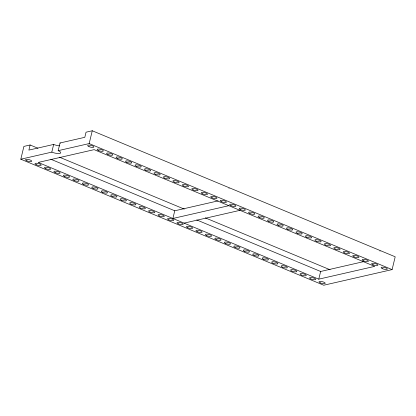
<?xml version="1.0" encoding="UTF-8"?>
<svg xmlns="http://www.w3.org/2000/svg" width="416" height="416" viewBox="0 0 416 416"><rect width="100%" height="100%" fill="white"/><g stroke="black" fill="none" stroke-linecap="round" stroke-linejoin="round"><path stroke-width="0.62" d="M20.8 159.208L51.802 152.121A5.949 1.669 13.6 0 0 59.826 153.41A5.949 1.669 13.6 0 0 58.162 150.67L60.024 142.984L84.807 137.316L86.05 132.194L92.264 130.77L395.2 256.792L392.101 269.599L323.736 285.23L20.8 159.208L23.899 146.401L30.113 144.981L37.913 148.226M30.113 144.981L28.876 150.103L53.659 144.435A5.949 1.669 13.6 0 0 59.696 145.834M51.802 152.121L53.659 144.435M58.162 150.67L89.164 143.582L92.264 130.77M218.119 200.871L174.751 210.787L172.895 218.473L228.826 205.686M318.77 279.157L374.707 266.37L94.13 149.651L38.194 162.438L318.77 279.157L320.632 271.471L363.995 261.555M184.075 223.122L240.006 210.335M89.164 143.582L392.101 269.599M59.509 157.206L184.283 209.113M205.275 217.849L330.054 269.75M50.83 159.24L174.751 210.787M196.711 219.924L320.632 271.471M60.024 142.984A5.949 1.669 13.6 0 1 60.367 143.13M379.891 250.978A4.212 1.18 13.6 0 1 380.146 251.077M228.914 188.172A4.212 1.18 13.6 0 1 229.138 188.276M320.336 282.916A3.203 0.9 13.6 0 0 325.224 283.312A3.203 0.9 13.6 0 0 320.778 281.419A3.203 0.9 13.6 0 0 320.336 282.916M310.872 278.975A3.203 0.9 13.6 0 0 315.754 279.375A3.203 0.9 13.6 0 0 311.308 277.482A3.203 0.9 13.6 0 0 310.872 278.975M301.402 275.038A3.203 0.9 13.6 0 0 306.29 275.439A3.203 0.9 13.6 0 0 301.844 273.541A3.203 0.9 13.6 0 0 301.402 275.038M291.938 271.102A3.203 0.9 13.6 0 0 296.821 271.497A3.203 0.9 13.6 0 0 292.375 269.604A3.203 0.9 13.6 0 0 291.938 271.102M282.469 267.16A3.203 0.9 13.6 0 0 287.357 267.561A3.203 0.9 13.6 0 0 282.906 265.668A3.203 0.9 13.6 0 0 282.469 267.16M273.005 263.224A3.203 0.9 13.6 0 0 277.888 263.624A3.203 0.9 13.6 0 0 273.442 261.726A3.203 0.9 13.6 0 0 273.005 263.224M263.536 259.288A3.203 0.9 13.6 0 0 268.424 259.683A3.203 0.9 13.6 0 0 263.973 257.79A3.203 0.9 13.6 0 0 263.536 259.288M254.072 255.346A3.203 0.9 13.6 0 0 258.955 255.746A3.203 0.9 13.6 0 0 254.509 253.854A3.203 0.9 13.6 0 0 254.072 255.346M244.603 251.41A3.203 0.9 13.6 0 0 249.486 251.81A3.203 0.9 13.6 0 0 245.04 249.912A3.203 0.9 13.6 0 0 244.603 251.41M235.139 247.473A3.203 0.9 13.6 0 0 240.022 247.874A3.203 0.9 13.6 0 0 235.576 245.976A3.203 0.9 13.6 0 0 235.139 247.473M225.67 243.532A3.203 0.9 13.6 0 0 230.552 243.932A3.203 0.9 13.6 0 0 226.106 242.039A3.203 0.9 13.6 0 0 225.67 243.532M216.2 239.595A3.203 0.9 13.6 0 0 221.088 239.996A3.203 0.9 13.6 0 0 216.642 238.098A3.203 0.9 13.6 0 0 216.2 239.595M206.736 235.659A3.203 0.9 13.6 0 0 211.619 236.059A3.203 0.9 13.6 0 0 207.173 234.161A3.203 0.9 13.6 0 0 206.736 235.659M197.267 231.717A3.203 0.9 13.6 0 0 202.155 232.118A3.203 0.9 13.6 0 0 197.709 230.225A3.203 0.9 13.6 0 0 197.267 231.717M187.803 227.781A3.203 0.9 13.6 0 0 192.686 228.181A3.203 0.9 13.6 0 0 188.24 226.283A3.203 0.9 13.6 0 0 187.803 227.781M178.334 223.844A3.203 0.9 13.6 0 0 183.222 224.245A3.203 0.9 13.6 0 0 178.776 222.347A3.203 0.9 13.6 0 0 178.334 223.844M168.87 219.903A3.203 0.9 13.6 0 0 173.753 220.303A3.203 0.9 13.6 0 0 169.307 218.41A3.203 0.9 13.6 0 0 168.87 219.903M159.401 215.966A3.203 0.9 13.6 0 0 164.289 216.367A3.203 0.9 13.6 0 0 159.838 214.469A3.203 0.9 13.6 0 0 159.401 215.966M149.937 212.03A3.203 0.9 13.6 0 0 154.82 212.43A3.203 0.9 13.6 0 0 150.374 210.532A3.203 0.9 13.6 0 0 149.937 212.03M140.468 208.088A3.203 0.9 13.6 0 0 145.356 208.489A3.203 0.9 13.6 0 0 140.904 206.596A3.203 0.9 13.6 0 0 140.468 208.088M131.004 204.152A3.203 0.9 13.6 0 0 135.886 204.552A3.203 0.9 13.6 0 0 131.44 202.654A3.203 0.9 13.6 0 0 131.004 204.152M121.534 200.216A3.203 0.9 13.6 0 0 126.417 200.616A3.203 0.9 13.6 0 0 121.971 198.718A3.203 0.9 13.6 0 0 121.534 200.216M112.065 196.279A3.203 0.9 13.6 0 0 116.953 196.674A3.203 0.9 13.6 0 0 112.507 194.782A3.203 0.9 13.6 0 0 112.065 196.279M102.601 192.338A3.203 0.9 13.6 0 0 107.484 192.738A3.203 0.9 13.6 0 0 103.038 190.84A3.203 0.9 13.6 0 0 102.601 192.338M93.132 188.401A3.203 0.9 13.6 0 0 98.02 188.802A3.203 0.9 13.6 0 0 93.574 186.904A3.203 0.9 13.6 0 0 93.132 188.401M83.668 184.465A3.203 0.9 13.6 0 0 88.551 184.86A3.203 0.9 13.6 0 0 84.105 182.967A3.203 0.9 13.6 0 0 83.668 184.465M74.199 180.523A3.203 0.9 13.6 0 0 79.087 180.924A3.203 0.9 13.6 0 0 74.641 179.026A3.203 0.9 13.6 0 0 74.199 180.523M64.735 176.587A3.203 0.9 13.6 0 0 69.618 176.987A3.203 0.9 13.6 0 0 65.172 175.089A3.203 0.9 13.6 0 0 64.735 176.587M55.266 172.65A3.203 0.9 13.6 0 0 60.154 173.046A3.203 0.9 13.6 0 0 55.702 171.153A3.203 0.9 13.6 0 0 55.266 172.65M45.802 168.709A3.203 0.9 13.6 0 0 50.684 169.109A3.203 0.9 13.6 0 0 46.238 167.216A3.203 0.9 13.6 0 0 45.802 168.709M36.332 164.772A3.203 0.9 13.6 0 0 41.22 165.173A3.203 0.9 13.6 0 0 36.769 163.275A3.203 0.9 13.6 0 0 36.332 164.772M26.868 160.836A3.203 0.9 13.6 0 0 31.751 161.231A3.203 0.9 13.6 0 0 27.305 159.338A3.203 0.9 13.6 0 0 26.868 160.836M382.486 268.705A3.203 0.9 13.6 0 0 387.369 269.105A3.203 0.9 13.6 0 0 382.923 267.207A3.203 0.9 13.6 0 0 382.486 268.705M373.017 264.768A3.203 0.9 13.6 0 0 377.905 265.169A3.203 0.9 13.6 0 0 373.459 263.271A3.203 0.9 13.6 0 0 373.017 264.768M363.553 260.832A3.203 0.9 13.6 0 0 368.436 261.227A3.203 0.9 13.6 0 0 363.99 259.334A3.203 0.9 13.6 0 0 363.553 260.832M354.084 256.89A3.203 0.9 13.6 0 0 358.972 257.291A3.203 0.9 13.6 0 0 354.526 255.393A3.203 0.9 13.6 0 0 354.084 256.89M344.62 252.954A3.203 0.9 13.6 0 0 349.502 253.354A3.203 0.9 13.6 0 0 345.056 251.456A3.203 0.9 13.6 0 0 344.62 252.954M335.15 249.018A3.203 0.9 13.6 0 0 340.038 249.413A3.203 0.9 13.6 0 0 335.592 247.52A3.203 0.9 13.6 0 0 335.15 249.018M325.686 245.076A3.203 0.9 13.6 0 0 330.569 245.476A3.203 0.9 13.6 0 0 326.123 243.584A3.203 0.9 13.6 0 0 325.686 245.076M316.217 241.14A3.203 0.9 13.6 0 0 321.105 241.54A3.203 0.9 13.6 0 0 316.654 239.642A3.203 0.9 13.6 0 0 316.217 241.14M306.753 237.203A3.203 0.9 13.6 0 0 311.636 237.598A3.203 0.9 13.6 0 0 307.19 235.706A3.203 0.9 13.6 0 0 306.753 237.203M297.284 233.262A3.203 0.9 13.6 0 0 302.172 233.662A3.203 0.9 13.6 0 0 297.721 231.769A3.203 0.9 13.6 0 0 297.284 233.262M287.82 229.325A3.203 0.9 13.6 0 0 292.703 229.726A3.203 0.9 13.6 0 0 288.257 227.828A3.203 0.9 13.6 0 0 287.82 229.325M278.351 225.389A3.203 0.9 13.6 0 0 283.239 225.784A3.203 0.9 13.6 0 0 278.788 223.891A3.203 0.9 13.6 0 0 278.351 225.389M268.887 221.447A3.203 0.9 13.6 0 0 273.77 221.848A3.203 0.9 13.6 0 0 269.324 219.955A3.203 0.9 13.6 0 0 268.887 221.447M259.418 217.511A3.203 0.9 13.6 0 0 264.3 217.911A3.203 0.9 13.6 0 0 259.854 216.013A3.203 0.9 13.6 0 0 259.418 217.511M249.948 213.574A3.203 0.9 13.6 0 0 254.836 213.97A3.203 0.9 13.6 0 0 250.39 212.077A3.203 0.9 13.6 0 0 249.948 213.574M240.484 209.633A3.203 0.9 13.6 0 0 245.367 210.033A3.203 0.9 13.6 0 0 240.921 208.14A3.203 0.9 13.6 0 0 240.484 209.633M231.015 205.696A3.203 0.9 13.6 0 0 235.903 206.097A3.203 0.9 13.6 0 0 231.457 204.199A3.203 0.9 13.6 0 0 231.015 205.696M221.551 201.76A3.203 0.9 13.6 0 0 226.434 202.155A3.203 0.9 13.6 0 0 221.988 200.262A3.203 0.9 13.6 0 0 221.551 201.76M212.082 197.818A3.203 0.9 13.6 0 0 216.97 198.219A3.203 0.9 13.6 0 0 212.524 196.326A3.203 0.9 13.6 0 0 212.082 197.818M202.618 193.882A3.203 0.9 13.6 0 0 207.501 194.282A3.203 0.9 13.6 0 0 203.055 192.384A3.203 0.9 13.6 0 0 202.618 193.882M193.149 189.946A3.203 0.9 13.6 0 0 198.037 190.341A3.203 0.9 13.6 0 0 193.586 188.448A3.203 0.9 13.6 0 0 193.149 189.946M183.685 186.004A3.203 0.9 13.6 0 0 188.568 186.404A3.203 0.9 13.6 0 0 184.122 184.512A3.203 0.9 13.6 0 0 183.685 186.004M174.216 182.068A3.203 0.9 13.6 0 0 179.104 182.468A3.203 0.9 13.6 0 0 174.652 180.57A3.203 0.9 13.6 0 0 174.216 182.068M164.752 178.131A3.203 0.9 13.6 0 0 169.634 178.526A3.203 0.9 13.6 0 0 165.188 176.634A3.203 0.9 13.6 0 0 164.752 178.131M155.282 174.19A3.203 0.9 13.6 0 0 160.165 174.59A3.203 0.9 13.6 0 0 155.719 172.697A3.203 0.9 13.6 0 0 155.282 174.19M145.818 170.253A3.203 0.9 13.6 0 0 150.701 170.654A3.203 0.9 13.6 0 0 146.255 168.756A3.203 0.9 13.6 0 0 145.818 170.253M136.349 166.317A3.203 0.9 13.6 0 0 141.232 166.717A3.203 0.9 13.6 0 0 136.786 164.819A3.203 0.9 13.6 0 0 136.349 166.317M126.88 162.375A3.203 0.9 13.6 0 0 131.768 162.776A3.203 0.9 13.6 0 0 127.322 160.883A3.203 0.9 13.6 0 0 126.88 162.375M117.416 158.439A3.203 0.9 13.6 0 0 122.299 158.839A3.203 0.9 13.6 0 0 117.853 156.941A3.203 0.9 13.6 0 0 117.416 158.439M107.947 154.502A3.203 0.9 13.6 0 0 112.835 154.903A3.203 0.9 13.6 0 0 108.389 153.005A3.203 0.9 13.6 0 0 107.947 154.502M98.483 150.561A3.203 0.9 13.6 0 0 103.366 150.961A3.203 0.9 13.6 0 0 98.92 149.068A3.203 0.9 13.6 0 0 98.483 150.561M89.014 146.624A3.203 0.9 13.6 0 0 93.902 147.025A3.203 0.9 13.6 0 0 89.456 145.127A3.203 0.9 13.6 0 0 89.014 146.624"/></g></svg>
